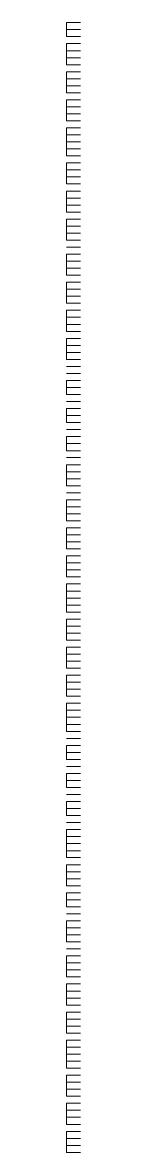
# Model space of a CAD drawing. Header units: inches. Extents: x 0.2 to 10.8, y 0.5 to 8.
# Drawn here: x 4.5133 to 4.5167, y 4.4667 to 4.735 of the extents above; entities that cross this region are included whole.
import ezdxf

# ---------------------------------------------------------------- set-up
doc = ezdxf.new("R2010")
doc.units = ezdxf.units.IN
doc.header["$MEASUREMENT"] = 0
doc.layers.add('PDF_Geometry', color=7, linetype='Continuous')

msp = doc.modelspace()

# ---------------------------------------------------------------- linework, layer by layer
at = {"layer": 'PDF_Geometry', "lineweight": 9}
for points in [[(4.51333, 4.735), (4.515, 4.735)], [(4.51333, 4.735), (4.51333, 4.73333)], [(4.51333, 4.735), (4.515, 4.735)], [(4.515, 4.735), (4.51667, 4.735)], [(4.515, 4.735), (4.51667, 4.735)], [(4.51333, 4.73333), (4.515, 4.73333)], [(4.51333, 4.73333), (4.51333, 4.73167)], [(4.51333, 4.73333), (4.515, 4.73333)], [(4.51333, 4.73167), (4.515, 4.73167)], [(4.51333, 4.73167), (4.515, 4.73167)], [(4.515, 4.73333), (4.51667, 4.73333)], [(4.515, 4.73333), (4.51667, 4.73333)], [(4.515, 4.73167), (4.51667, 4.73167)], [(4.515, 4.73167), (4.51667, 4.73167)], [(4.51333, 4.73), (4.515, 4.73)], [(4.51333, 4.73), (4.51333, 4.72833)], [(4.51333, 4.73), (4.515, 4.73)], [(4.51333, 4.72833), (4.515, 4.72833)], [(4.51333, 4.72833), (4.51333, 4.72667)], [(4.51333, 4.72833), (4.515, 4.72833)], [(4.515, 4.73), (4.51667, 4.73)], [(4.515, 4.73), (4.51667, 4.73)], [(4.515, 4.72833), (4.51667, 4.72833)], [(4.515, 4.72833), (4.51667, 4.72833)], [(4.51333, 4.72667), (4.515, 4.72667)], [(4.51333, 4.72667), (4.51333, 4.725)], [(4.51333, 4.72667), (4.515, 4.72667)], [(4.515, 4.72667), (4.51667, 4.72667)], [(4.515, 4.72667), (4.51667, 4.72667)], [(4.51333, 4.725), (4.515, 4.725)], [(4.51333, 4.725), (4.515, 4.725)], [(4.51333, 4.72333), (4.515, 4.72333)], [(4.51333, 4.72333), (4.51333, 4.72167)], [(4.51333, 4.72333), (4.515, 4.72333)], [(4.515, 4.725), (4.51667, 4.725)], [(4.515, 4.725), (4.51667, 4.725)], [(4.515, 4.72333), (4.51667, 4.72333)], [(4.515, 4.72333), (4.51667, 4.72333)], [(4.51333, 4.72167), (4.515, 4.72167)], [(4.51333, 4.72167), (4.51333, 4.72)], [(4.51333, 4.72167), (4.515, 4.72167)], [(4.51333, 4.72), (4.515, 4.72)], [(4.51333, 4.72), (4.51333, 4.71833)], [(4.51333, 4.72), (4.515, 4.72)], [(4.515, 4.72167), (4.51667, 4.72167)], [(4.515, 4.72167), (4.51667, 4.72167)], [(4.515, 4.72), (4.51667, 4.72)], [(4.515, 4.72), (4.51667, 4.72)], [(4.51333, 4.71833), (4.515, 4.71833)], [(4.51333, 4.71833), (4.515, 4.71833)], [(4.515, 4.71833), (4.51667, 4.71833)], [(4.515, 4.71833), (4.51667, 4.71833)], [(4.51333, 4.71667), (4.515, 4.71667)], [(4.51333, 4.71667), (4.51333, 4.715)], [(4.51333, 4.71667), (4.515, 4.71667)], [(4.51333, 4.715), (4.515, 4.715)], [(4.51333, 4.715), (4.51333, 4.71333)], [(4.51333, 4.715), (4.515, 4.715)], [(4.515, 4.71667), (4.51667, 4.71667)], [(4.515, 4.71667), (4.51667, 4.71667)], [(4.515, 4.715), (4.51667, 4.715)], [(4.515, 4.715), (4.51667, 4.715)], [(4.51333, 4.71333), (4.515, 4.71333)], [(4.51333, 4.71333), (4.51333, 4.71167)], [(4.51333, 4.71333), (4.515, 4.71333)], [(4.515, 4.71333), (4.51667, 4.71333)], [(4.515, 4.71333), (4.51667, 4.71333)], [(4.51333, 4.71167), (4.515, 4.71167)], [(4.51333, 4.71167), (4.515, 4.71167)], [(4.51333, 4.71), (4.515, 4.71)], [(4.51333, 4.71), (4.51333, 4.70833)], [(4.51333, 4.71), (4.515, 4.71)], [(4.515, 4.71167), (4.51667, 4.71167)], [(4.515, 4.71167), (4.51667, 4.71167)], [(4.515, 4.71), (4.51667, 4.71)], [(4.515, 4.71), (4.51667, 4.71)], [(4.51333, 4.70833), (4.515, 4.70833)], [(4.51333, 4.70833), (4.51333, 4.70667)], [(4.51333, 4.70833), (4.515, 4.70833)], [(4.51333, 4.70667), (4.515, 4.70667)], [(4.51333, 4.70667), (4.51333, 4.705)], [(4.51333, 4.70667), (4.515, 4.70667)], [(4.515, 4.70833), (4.51667, 4.70833)], [(4.515, 4.70833), (4.51667, 4.70833)], [(4.515, 4.70667), (4.51667, 4.70667)], [(4.515, 4.70667), (4.51667, 4.70667)], [(4.51333, 4.705), (4.515, 4.705)], [(4.51333, 4.705), (4.51333, 4.70333)], [(4.51333, 4.705), (4.515, 4.705)], [(4.515, 4.705), (4.51667, 4.705)], [(4.515, 4.705), (4.51667, 4.705)], [(4.51333, 4.70333), (4.515, 4.70333)], [(4.51333, 4.70333), (4.515, 4.70333)], [(4.51333, 4.70167), (4.515, 4.70167)], [(4.51333, 4.70167), (4.51333, 4.7)], [(4.51333, 4.70167), (4.515, 4.70167)], [(4.515, 4.70333), (4.51667, 4.70333)], [(4.515, 4.70333), (4.51667, 4.70333)], [(4.515, 4.70167), (4.51667, 4.70167)], [(4.515, 4.70167), (4.51667, 4.70167)], [(4.51333, 4.7), (4.515, 4.7)], [(4.51333, 4.7), (4.51333, 4.69833)], [(4.51333, 4.7), (4.515, 4.7)], [(4.515, 4.7), (4.51667, 4.7)], [(4.515, 4.7), (4.51667, 4.7)], [(4.51333, 4.69833), (4.515, 4.69833)], [(4.51333, 4.69833), (4.51333, 4.69667)], [(4.51333, 4.69833), (4.515, 4.69833)], [(4.51333, 4.69667), (4.515, 4.69667)], [(4.51333, 4.69667), (4.515, 4.69667)], [(4.515, 4.69833), (4.51667, 4.69833)], [(4.515, 4.69833), (4.51667, 4.69833)], [(4.515, 4.69667), (4.51667, 4.69667)], [(4.515, 4.69667), (4.51667, 4.69667)], [(4.51333, 4.695), (4.515, 4.695)], [(4.51333, 4.695), (4.51333, 4.69333)], [(4.51333, 4.695), (4.515, 4.695)], [(4.51333, 4.69333), (4.515, 4.69333)], [(4.51333, 4.69333), (4.51333, 4.69167)], [(4.51333, 4.69333), (4.515, 4.69333)], [(4.515, 4.695), (4.51667, 4.695)], [(4.515, 4.695), (4.51667, 4.695)], [(4.515, 4.69333), (4.51667, 4.69333)], [(4.515, 4.69333), (4.51667, 4.69333)], [(4.51333, 4.69167), (4.515, 4.69167)], [(4.51333, 4.69167), (4.51333, 4.69)], [(4.51333, 4.69167), (4.515, 4.69167)], [(4.515, 4.69167), (4.51667, 4.69167)], [(4.515, 4.69167), (4.51667, 4.69167)], [(4.51333, 4.69), (4.515, 4.69)], [(4.51333, 4.69), (4.515, 4.69)], [(4.51333, 4.68833), (4.515, 4.68833)], [(4.51333, 4.68833), (4.51333, 4.68667)], [(4.51333, 4.68833), (4.515, 4.68833)], [(4.515, 4.69), (4.51667, 4.69)], [(4.515, 4.69), (4.51667, 4.69)], [(4.515, 4.68833), (4.51667, 4.68833)], [(4.515, 4.68833), (4.51667, 4.68833)], [(4.51333, 4.68667), (4.515, 4.68667)], [(4.51333, 4.68667), (4.51333, 4.685)], [(4.51333, 4.68667), (4.515, 4.68667)], [(4.515, 4.68667), (4.51667, 4.68667)], [(4.515, 4.68667), (4.51667, 4.68667)], [(4.51333, 4.685), (4.515, 4.685)], [(4.51333, 4.685), (4.51333, 4.68333)], [(4.51333, 4.685), (4.515, 4.685)], [(4.51333, 4.68333), (4.515, 4.68333)], [(4.51333, 4.68333), (4.515, 4.68333)], [(4.51333, 4.68333), (4.515, 4.68333)], [(4.515, 4.685), (4.51667, 4.685)], [(4.515, 4.685), (4.51667, 4.685)], [(4.515, 4.68333), (4.51667, 4.68333)], [(4.515, 4.68333), (4.51667, 4.68333)], [(4.515, 4.68333), (4.51667, 4.68333)], [(4.51333, 4.68167), (4.515, 4.68167)], [(4.51333, 4.68167), (4.515, 4.68167)], [(4.51333, 4.68167), (4.515, 4.68167)], [(4.51333, 4.68), (4.515, 4.68)], [(4.51333, 4.68), (4.51333, 4.67833)], [(4.51333, 4.68), (4.515, 4.68)], [(4.515, 4.68167), (4.51667, 4.68167)], [(4.515, 4.68167), (4.51667, 4.68167)], [(4.515, 4.68167), (4.51667, 4.68167)], [(4.515, 4.68), (4.51667, 4.68)], [(4.515, 4.68), (4.51667, 4.68)], [(4.51333, 4.67833), (4.515, 4.67833)], [(4.51333, 4.67833), (4.51333, 4.67667)], [(4.51333, 4.67833), (4.515, 4.67833)], [(4.515, 4.67833), (4.51667, 4.67833)], [(4.515, 4.67833), (4.51667, 4.67833)], [(4.51333, 4.67667), (4.515, 4.67667)], [(4.51333, 4.67667), (4.51333, 4.675)], [(4.51333, 4.67667), (4.515, 4.67667)], [(4.51333, 4.675), (4.515, 4.675)], [(4.51333, 4.675), (4.515, 4.675)], [(4.515, 4.67667), (4.51667, 4.67667)], [(4.515, 4.67667), (4.51667, 4.67667)], [(4.515, 4.675), (4.51667, 4.675)], [(4.515, 4.675), (4.51667, 4.675)], [(4.51333, 4.67333), (4.515, 4.67333)], [(4.51333, 4.67333), (4.51333, 4.67167)], [(4.51333, 4.67333), (4.515, 4.67333)], [(4.515, 4.67333), (4.51667, 4.67333)], [(4.515, 4.67333), (4.51667, 4.67333)], [(4.51333, 4.67167), (4.515, 4.67167)], [(4.51333, 4.67167), (4.51333, 4.67)], [(4.51333, 4.67167), (4.515, 4.67167)], [(4.51333, 4.67), (4.515, 4.67)], [(4.51333, 4.67), (4.51333, 4.66833)], [(4.51333, 4.67), (4.515, 4.67)], [(4.515, 4.67167), (4.51667, 4.67167)], [(4.515, 4.67167), (4.51667, 4.67167)], [(4.515, 4.67), (4.51667, 4.67)], [(4.515, 4.67), (4.51667, 4.67)], [(4.51333, 4.66833), (4.515, 4.66833)], [(4.51333, 4.66833), (4.515, 4.66833)], [(4.51333, 4.66667), (4.515, 4.66667)], [(4.51333, 4.66667), (4.51333, 4.665)], [(4.51333, 4.66667), (4.515, 4.66667)], [(4.515, 4.66833), (4.51667, 4.66833)], [(4.515, 4.66833), (4.51667, 4.66833)], [(4.515, 4.66667), (4.51667, 4.66667)], [(4.515, 4.66667), (4.51667, 4.66667)], [(4.51333, 4.665), (4.515, 4.665)], [(4.51333, 4.665), (4.51333, 4.66333)], [(4.51333, 4.665), (4.515, 4.665)], [(4.515, 4.665), (4.51667, 4.665)], [(4.515, 4.665), (4.51667, 4.665)], [(4.51333, 4.66333), (4.515, 4.66333)], [(4.51333, 4.66333), (4.51333, 4.66167)], [(4.51333, 4.66333), (4.515, 4.66333)], [(4.51333, 4.66167), (4.515, 4.66167)], [(4.51333, 4.66167), (4.515, 4.66167)], [(4.515, 4.66333), (4.51667, 4.66333)], [(4.515, 4.66333), (4.51667, 4.66333)], [(4.515, 4.66167), (4.51667, 4.66167)], [(4.515, 4.66167), (4.51667, 4.66167)], [(4.51333, 4.66), (4.515, 4.66)], [(4.51333, 4.66), (4.51333, 4.65833)], [(4.51333, 4.66), (4.515, 4.66)], [(4.51333, 4.65833), (4.515, 4.65833)], [(4.51333, 4.65833), (4.51333, 4.65667)], [(4.51333, 4.65833), (4.515, 4.65833)], [(4.515, 4.66), (4.51667, 4.66)], [(4.515, 4.66), (4.51667, 4.66)], [(4.515, 4.65833), (4.51667, 4.65833)], [(4.515, 4.65833), (4.51667, 4.65833)], [(4.51333, 4.65667), (4.515, 4.65667)], [(4.51333, 4.65667), (4.51333, 4.655)], [(4.51333, 4.65667), (4.515, 4.65667)], [(4.515, 4.65667), (4.51667, 4.65667)], [(4.515, 4.65667), (4.51667, 4.65667)], [(4.51333, 4.655), (4.515, 4.655)], [(4.51333, 4.655), (4.515, 4.655)], [(4.51333, 4.655), (4.515, 4.655)], [(4.51333, 4.65333), (4.515, 4.65333)], [(4.51333, 4.65333), (4.515, 4.65333)], [(4.51333, 4.65333), (4.515, 4.65333)], [(4.51333, 4.65333), (4.515, 4.65333)], [(4.515, 4.655), (4.51667, 4.655)], [(4.515, 4.655), (4.51667, 4.655)], [(4.515, 4.655), (4.51667, 4.655)], [(4.515, 4.65333), (4.51667, 4.65333)], [(4.515, 4.65333), (4.51667, 4.65333)], [(4.515, 4.65333), (4.51667, 4.65333)], [(4.515, 4.65333), (4.51667, 4.65333)], [(4.51333, 4.65167), (4.515, 4.65167)], [(4.51333, 4.65167), (4.515, 4.65167)], [(4.51333, 4.65167), (4.515, 4.65167)], [(4.515, 4.65167), (4.51667, 4.65167)], [(4.515, 4.65167), (4.51667, 4.65167)], [(4.515, 4.65167), (4.51667, 4.65167)], [(4.51333, 4.65), (4.515, 4.65)], [(4.51333, 4.65), (4.51333, 4.64833)], [(4.51333, 4.65), (4.515, 4.65)], [(4.51333, 4.64833), (4.515, 4.64833)], [(4.51333, 4.64833), (4.51333, 4.64667)], [(4.51333, 4.64833), (4.515, 4.64833)], [(4.515, 4.65), (4.51667, 4.65)], [(4.515, 4.65), (4.51667, 4.65)], [(4.515, 4.64833), (4.51667, 4.64833)], [(4.515, 4.64833), (4.51667, 4.64833)], [(4.51333, 4.64667), (4.515, 4.64667)], [(4.51333, 4.64667), (4.515, 4.64667)], [(4.51333, 4.64667), (4.515, 4.64667)], [(4.51333, 4.645), (4.515, 4.645)], [(4.51333, 4.645), (4.515, 4.645)], [(4.51333, 4.645), (4.515, 4.645)], [(4.515, 4.64667), (4.51667, 4.64667)], [(4.515, 4.64667), (4.51667, 4.64667)], [(4.515, 4.64667), (4.51667, 4.64667)], [(4.515, 4.645), (4.51667, 4.645)], [(4.515, 4.645), (4.51667, 4.645)], [(4.515, 4.645), (4.51667, 4.645)], [(4.51333, 4.64333), (4.515, 4.64333)], [(4.51333, 4.64333), (4.51333, 4.64167)], [(4.51333, 4.64333), (4.515, 4.64333)], [(4.515, 4.64333), (4.51667, 4.64333)], [(4.515, 4.64333), (4.51667, 4.64333)], [(4.51333, 4.64167), (4.515, 4.64167)], [(4.51333, 4.64167), (4.51333, 4.64)], [(4.51333, 4.64167), (4.515, 4.64167)], [(4.51333, 4.64), (4.515, 4.64)], [(4.51333, 4.64), (4.515, 4.64)], [(4.51333, 4.64), (4.515, 4.64)], [(4.515, 4.64167), (4.51667, 4.64167)], [(4.515, 4.64167), (4.51667, 4.64167)], [(4.515, 4.64), (4.51667, 4.64)], [(4.515, 4.64), (4.51667, 4.64)], [(4.515, 4.64), (4.51667, 4.64)], [(4.51333, 4.63833), (4.515, 4.63833)], [(4.51333, 4.63833), (4.515, 4.63833)], [(4.51333, 4.63833), (4.515, 4.63833)], [(4.515, 4.63833), (4.51667, 4.63833)], [(4.515, 4.63833), (4.51667, 4.63833)], [(4.515, 4.63833), (4.51667, 4.63833)], [(4.51333, 4.63667), (4.515, 4.63667)], [(4.51333, 4.63667), (4.51333, 4.635)], [(4.51333, 4.63667), (4.515, 4.63667)], [(4.51333, 4.635), (4.515, 4.635)], [(4.51333, 4.635), (4.51333, 4.63333)], [(4.51333, 4.635), (4.515, 4.635)], [(4.515, 4.63667), (4.51667, 4.63667)], [(4.515, 4.63667), (4.51667, 4.63667)], [(4.515, 4.635), (4.51667, 4.635)], [(4.515, 4.635), (4.51667, 4.635)], [(4.51333, 4.63333), (4.515, 4.63333)], [(4.51333, 4.63333), (4.515, 4.63333)], [(4.51333, 4.63333), (4.515, 4.63333)], [(4.51333, 4.63167), (4.515, 4.63167)], [(4.51333, 4.63167), (4.515, 4.63167)], [(4.51333, 4.63167), (4.515, 4.63167)], [(4.515, 4.63333), (4.51667, 4.63333)], [(4.515, 4.63333), (4.51667, 4.63333)], [(4.515, 4.63333), (4.51667, 4.63333)], [(4.515, 4.63167), (4.51667, 4.63167)], [(4.515, 4.63167), (4.51667, 4.63167)], [(4.515, 4.63167), (4.51667, 4.63167)], [(4.51333, 4.63), (4.515, 4.63)], [(4.51333, 4.63), (4.51333, 4.62833)], [(4.51333, 4.63), (4.515, 4.63)], [(4.515, 4.63), (4.51667, 4.63)], [(4.515, 4.63), (4.51667, 4.63)], [(4.51333, 4.62833), (4.515, 4.62833)], [(4.51333, 4.62833), (4.51333, 4.62667)], [(4.51333, 4.62833), (4.515, 4.62833)], [(4.51333, 4.62667), (4.515, 4.62667)], [(4.51333, 4.62667), (4.51333, 4.625)], [(4.51333, 4.62667), (4.515, 4.62667)], [(4.515, 4.62833), (4.51667, 4.62833)], [(4.515, 4.62833), (4.51667, 4.62833)], [(4.515, 4.62667), (4.51667, 4.62667)], [(4.515, 4.62667), (4.51667, 4.62667)], [(4.51333, 4.625), (4.515, 4.625)], [(4.51333, 4.625), (4.515, 4.625)], [(4.51333, 4.625), (4.515, 4.625)], [(4.515, 4.625), (4.51667, 4.625)], [(4.515, 4.625), (4.51667, 4.625)], [(4.515, 4.625), (4.51667, 4.625)], [(4.51333, 4.62333), (4.515, 4.62333)], [(4.51333, 4.62333), (4.515, 4.62333)], [(4.51333, 4.62333), (4.515, 4.62333)], [(4.51333, 4.62167), (4.515, 4.62167)], [(4.51333, 4.62167), (4.51333, 4.62)], [(4.51333, 4.62167), (4.515, 4.62167)], [(4.515, 4.62333), (4.51667, 4.62333)], [(4.515, 4.62333), (4.51667, 4.62333)], [(4.515, 4.62333), (4.51667, 4.62333)], [(4.515, 4.62167), (4.51667, 4.62167)], [(4.515, 4.62167), (4.51667, 4.62167)], [(4.51333, 4.62), (4.515, 4.62)], [(4.51333, 4.62), (4.51333, 4.61833)], [(4.51333, 4.62), (4.515, 4.62)], [(4.51333, 4.61833), (4.515, 4.61833)], [(4.51333, 4.61833), (4.51333, 4.61667)], [(4.51333, 4.61833), (4.515, 4.61833)], [(4.515, 4.62), (4.51667, 4.62)], [(4.515, 4.62), (4.51667, 4.62)], [(4.515, 4.61833), (4.51667, 4.61833)], [(4.515, 4.61833), (4.51667, 4.61833)], [(4.51333, 4.61667), (4.515, 4.61667)], [(4.51333, 4.61667), (4.515, 4.61667)], [(4.515, 4.61667), (4.51667, 4.61667)], [(4.515, 4.61667), (4.51667, 4.61667)], [(4.51333, 4.615), (4.515, 4.615)], [(4.51333, 4.615), (4.51333, 4.61333)], [(4.51333, 4.615), (4.515, 4.615)], [(4.51333, 4.61333), (4.515, 4.61333)], [(4.51333, 4.61333), (4.51333, 4.61167)], [(4.51333, 4.61333), (4.515, 4.61333)], [(4.515, 4.615), (4.51667, 4.615)], [(4.515, 4.615), (4.51667, 4.615)], [(4.515, 4.61333), (4.51667, 4.61333)], [(4.515, 4.61333), (4.51667, 4.61333)], [(4.51333, 4.61167), (4.515, 4.61167)], [(4.51333, 4.61167), (4.51333, 4.61)], [(4.51333, 4.61167), (4.515, 4.61167)], [(4.51333, 4.61), (4.515, 4.61)], [(4.51333, 4.61), (4.515, 4.61)], [(4.515, 4.61167), (4.51667, 4.61167)], [(4.515, 4.61167), (4.51667, 4.61167)], [(4.515, 4.61), (4.51667, 4.61)], [(4.515, 4.61), (4.51667, 4.61)], [(4.51333, 4.60833), (4.515, 4.60833)], [(4.51333, 4.60833), (4.51333, 4.60667)], [(4.51333, 4.60833), (4.515, 4.60833)], [(4.515, 4.60833), (4.51667, 4.60833)], [(4.515, 4.60833), (4.51667, 4.60833)], [(4.51333, 4.60667), (4.515, 4.60667)], [(4.51333, 4.60667), (4.51333, 4.605)], [(4.51333, 4.60667), (4.515, 4.60667)], [(4.51333, 4.605), (4.515, 4.605)], [(4.51333, 4.605), (4.51333, 4.60333)], [(4.51333, 4.605), (4.515, 4.605)], [(4.515, 4.60667), (4.51667, 4.60667)], [(4.515, 4.60667), (4.51667, 4.60667)], [(4.515, 4.605), (4.51667, 4.605)], [(4.515, 4.605), (4.51667, 4.605)], [(4.51333, 4.60333), (4.515, 4.60333)], [(4.51333, 4.60333), (4.515, 4.60333)], [(4.515, 4.60333), (4.51667, 4.60333)], [(4.515, 4.60333), (4.51667, 4.60333)], [(4.51333, 4.60167), (4.515, 4.60167)], [(4.51333, 4.60167), (4.51333, 4.6)], [(4.51333, 4.60167), (4.515, 4.60167)], [(4.51333, 4.6), (4.515, 4.6)], [(4.51333, 4.6), (4.51333, 4.59833)], [(4.51333, 4.6), (4.515, 4.6)], [(4.515, 4.60167), (4.51667, 4.60167)], [(4.515, 4.60167), (4.51667, 4.60167)], [(4.515, 4.6), (4.51667, 4.6)], [(4.515, 4.6), (4.51667, 4.6)], [(4.51333, 4.59833), (4.515, 4.59833)], [(4.51333, 4.59833), (4.51333, 4.59667)], [(4.51333, 4.59833), (4.515, 4.59833)], [(4.51333, 4.59667), (4.515, 4.59667)], [(4.51333, 4.59667), (4.51333, 4.595)], [(4.51333, 4.59667), (4.515, 4.59667)], [(4.515, 4.59833), (4.51667, 4.59833)], [(4.515, 4.59833), (4.51667, 4.59833)], [(4.515, 4.59667), (4.51667, 4.59667)], [(4.515, 4.59667), (4.51667, 4.59667)], [(4.51333, 4.595), (4.515, 4.595)], [(4.51333, 4.595), (4.515, 4.595)], [(4.515, 4.595), (4.51667, 4.595)], [(4.515, 4.595), (4.51667, 4.595)], [(4.51333, 4.59333), (4.515, 4.59333)], [(4.51333, 4.59333), (4.51333, 4.59167)], [(4.51333, 4.59333), (4.515, 4.59333)], [(4.51333, 4.59167), (4.515, 4.59167)], [(4.51333, 4.59167), (4.51333, 4.59)], [(4.51333, 4.59167), (4.515, 4.59167)], [(4.515, 4.59333), (4.51667, 4.59333)], [(4.515, 4.59333), (4.51667, 4.59333)], [(4.515, 4.59167), (4.51667, 4.59167)], [(4.515, 4.59167), (4.51667, 4.59167)], [(4.51333, 4.59), (4.515, 4.59)], [(4.51333, 4.59), (4.51333, 4.58833)], [(4.51333, 4.59), (4.515, 4.59)], [(4.515, 4.59), (4.51667, 4.59)], [(4.515, 4.59), (4.51667, 4.59)], [(4.51333, 4.58833), (4.515, 4.58833)], [(4.51333, 4.58833), (4.515, 4.58833)], [(4.51333, 4.58667), (4.515, 4.58667)], [(4.51333, 4.58667), (4.51333, 4.585)], [(4.51333, 4.58667), (4.515, 4.58667)], [(4.515, 4.58833), (4.51667, 4.58833)], [(4.515, 4.58833), (4.51667, 4.58833)], [(4.515, 4.58667), (4.51667, 4.58667)], [(4.515, 4.58667), (4.51667, 4.58667)], [(4.51333, 4.585), (4.515, 4.585)], [(4.51333, 4.585), (4.51333, 4.58333)], [(4.51333, 4.585), (4.515, 4.585)], [(4.51333, 4.58333), (4.515, 4.58333)], [(4.51333, 4.58333), (4.51333, 4.58167)], [(4.51333, 4.58333), (4.515, 4.58333)], [(4.515, 4.585), (4.51667, 4.585)], [(4.515, 4.585), (4.51667, 4.585)], [(4.515, 4.58333), (4.51667, 4.58333)], [(4.515, 4.58333), (4.51667, 4.58333)], [(4.51333, 4.58167), (4.515, 4.58167)], [(4.51333, 4.58167), (4.515, 4.58167)], [(4.515, 4.58167), (4.51667, 4.58167)], [(4.515, 4.58167), (4.51667, 4.58167)], [(4.51333, 4.58), (4.515, 4.58)], [(4.51333, 4.58), (4.51333, 4.57833)], [(4.51333, 4.58), (4.515, 4.58)], [(4.51333, 4.57833), (4.515, 4.57833)], [(4.51333, 4.57833), (4.51333, 4.57667)], [(4.51333, 4.57833), (4.515, 4.57833)], [(4.515, 4.58), (4.51667, 4.58)], [(4.515, 4.58), (4.51667, 4.58)], [(4.515, 4.57833), (4.51667, 4.57833)], [(4.515, 4.57833), (4.51667, 4.57833)], [(4.51333, 4.57667), (4.515, 4.57667)], [(4.51333, 4.57667), (4.51333, 4.575)], [(4.51333, 4.57667), (4.515, 4.57667)], [(4.515, 4.57667), (4.51667, 4.57667)], [(4.515, 4.57667), (4.51667, 4.57667)], [(4.51333, 4.575), (4.515, 4.575)], [(4.51333, 4.575), (4.515, 4.575)], [(4.51333, 4.57333), (4.515, 4.57333)], [(4.51333, 4.57333), (4.51333, 4.57167)], [(4.51333, 4.57333), (4.515, 4.57333)], [(4.515, 4.575), (4.51667, 4.575)], [(4.515, 4.575), (4.51667, 4.575)], [(4.515, 4.57333), (4.51667, 4.57333)], [(4.515, 4.57333), (4.51667, 4.57333)], [(4.51333, 4.57167), (4.515, 4.57167)], [(4.51333, 4.57167), (4.51333, 4.57)], [(4.51333, 4.57167), (4.515, 4.57167)], [(4.51333, 4.57), (4.515, 4.57)], [(4.51333, 4.57), (4.51333, 4.56833)], [(4.51333, 4.57), (4.515, 4.57)], [(4.515, 4.57167), (4.51667, 4.57167)], [(4.515, 4.57167), (4.51667, 4.57167)], [(4.515, 4.57), (4.51667, 4.57)], [(4.515, 4.57), (4.51667, 4.57)], [(4.51333, 4.56833), (4.515, 4.56833)], [(4.51333, 4.56833), (4.51333, 4.56667)], [(4.51333, 4.56833), (4.515, 4.56833)], [(4.515, 4.56833), (4.51667, 4.56833)], [(4.515, 4.56833), (4.51667, 4.56833)], [(4.51333, 4.56667), (4.515, 4.56667)], [(4.51333, 4.56667), (4.515, 4.56667)], [(4.51333, 4.56667), (4.515, 4.56667)], [(4.51333, 4.565), (4.515, 4.565)], [(4.51333, 4.565), (4.515, 4.565)], [(4.51333, 4.565), (4.515, 4.565)], [(4.515, 4.56667), (4.51667, 4.56667)], [(4.515, 4.56667), (4.51667, 4.56667)], [(4.515, 4.56667), (4.51667, 4.56667)], [(4.515, 4.565), (4.51667, 4.565)], [(4.515, 4.565), (4.51667, 4.565)], [(4.515, 4.565), (4.51667, 4.565)], [(4.51333, 4.56333), (4.515, 4.56333)], [(4.51333, 4.56333), (4.51333, 4.56167)], [(4.51333, 4.56333), (4.515, 4.56333)], [(4.515, 4.56333), (4.51667, 4.56333)], [(4.515, 4.56333), (4.51667, 4.56333)], [(4.51333, 4.56167), (4.515, 4.56167)], [(4.51333, 4.56167), (4.51333, 4.56)], [(4.51333, 4.56167), (4.515, 4.56167)], [(4.51333, 4.56), (4.515, 4.56)], [(4.51333, 4.56), (4.515, 4.56)], [(4.51333, 4.56), (4.515, 4.56)], [(4.515, 4.56167), (4.51667, 4.56167)], [(4.515, 4.56167), (4.51667, 4.56167)], [(4.515, 4.56), (4.51667, 4.56)], [(4.515, 4.56), (4.51667, 4.56)], [(4.515, 4.56), (4.51667, 4.56)], [(4.51333, 4.55833), (4.515, 4.55833)], [(4.51333, 4.55833), (4.515, 4.55833)], [(4.51333, 4.55833), (4.515, 4.55833)], [(4.51333, 4.55667), (4.515, 4.55667)], [(4.51333, 4.55667), (4.51333, 4.555)], [(4.51333, 4.55667), (4.515, 4.55667)], [(4.515, 4.55833), (4.51667, 4.55833)], [(4.515, 4.55833), (4.51667, 4.55833)], [(4.515, 4.55833), (4.51667, 4.55833)], [(4.515, 4.55667), (4.51667, 4.55667)], [(4.515, 4.55667), (4.51667, 4.55667)], [(4.51333, 4.555), (4.515, 4.555)], [(4.51333, 4.555), (4.51333, 4.55333)], [(4.51333, 4.555), (4.515, 4.555)], [(4.515, 4.555), (4.51667, 4.555)], [(4.515, 4.555), (4.51667, 4.555)], [(4.51333, 4.55333), (4.515, 4.55333)], [(4.51333, 4.55333), (4.515, 4.55333)], [(4.51333, 4.55333), (4.515, 4.55333)], [(4.51333, 4.55167), (4.515, 4.55167)], [(4.51333, 4.55167), (4.515, 4.55167)], [(4.51333, 4.55167), (4.515, 4.55167)], [(4.515, 4.55333), (4.51667, 4.55333)], [(4.515, 4.55333), (4.51667, 4.55333)], [(4.515, 4.55333), (4.51667, 4.55333)], [(4.515, 4.55167), (4.51667, 4.55167)], [(4.515, 4.55167), (4.51667, 4.55167)], [(4.515, 4.55167), (4.51667, 4.55167)], [(4.51333, 4.55), (4.515, 4.55)], [(4.51333, 4.55), (4.51333, 4.54833)], [(4.51333, 4.55), (4.515, 4.55)], [(4.51333, 4.54833), (4.515, 4.54833)], [(4.51333, 4.54833), (4.51333, 4.54667)], [(4.51333, 4.54833), (4.515, 4.54833)], [(4.515, 4.55), (4.51667, 4.55)], [(4.515, 4.55), (4.51667, 4.55)], [(4.515, 4.54833), (4.51667, 4.54833)], [(4.515, 4.54833), (4.51667, 4.54833)], [(4.51333, 4.54667), (4.515, 4.54667)], [(4.51333, 4.54667), (4.515, 4.54667)], [(4.51333, 4.54667), (4.515, 4.54667)], [(4.515, 4.54667), (4.51667, 4.54667)], [(4.515, 4.54667), (4.51667, 4.54667)], [(4.515, 4.54667), (4.51667, 4.54667)], [(4.51333, 4.545), (4.515, 4.545)], [(4.51333, 4.545), (4.515, 4.545)], [(4.51333, 4.545), (4.515, 4.545)], [(4.51333, 4.54333), (4.515, 4.54333)], [(4.51333, 4.54333), (4.51333, 4.54167)], [(4.51333, 4.54333), (4.515, 4.54333)], [(4.515, 4.545), (4.51667, 4.545)], [(4.515, 4.545), (4.51667, 4.545)], [(4.515, 4.545), (4.51667, 4.545)], [(4.515, 4.54333), (4.51667, 4.54333)], [(4.515, 4.54333), (4.51667, 4.54333)], [(4.51333, 4.54167), (4.515, 4.54167)], [(4.51333, 4.54167), (4.51333, 4.54)], [(4.51333, 4.54167), (4.515, 4.54167)], [(4.515, 4.54167), (4.51667, 4.54167)], [(4.515, 4.54167), (4.51667, 4.54167)], [(4.51333, 4.54), (4.515, 4.54)], [(4.51333, 4.54), (4.51333, 4.53833)], [(4.51333, 4.54), (4.515, 4.54)], [(4.51333, 4.53833), (4.515, 4.53833)], [(4.51333, 4.53833), (4.51333, 4.53667)], [(4.51333, 4.53833), (4.515, 4.53833)], [(4.515, 4.54), (4.51667, 4.54)], [(4.515, 4.54), (4.51667, 4.54)], [(4.515, 4.53833), (4.51667, 4.53833)], [(4.515, 4.53833), (4.51667, 4.53833)], [(4.51333, 4.53667), (4.515, 4.53667)], [(4.51333, 4.53667), (4.515, 4.53667)], [(4.51333, 4.535), (4.515, 4.535)], [(4.51333, 4.535), (4.51333, 4.53333)], [(4.51333, 4.535), (4.515, 4.535)], [(4.515, 4.53667), (4.51667, 4.53667)], [(4.515, 4.53667), (4.51667, 4.53667)], [(4.515, 4.535), (4.51667, 4.535)], [(4.515, 4.535), (4.51667, 4.535)], [(4.51333, 4.53333), (4.515, 4.53333)], [(4.51333, 4.53333), (4.51333, 4.53167)], [(4.51333, 4.53333), (4.515, 4.53333)], [(4.515, 4.53333), (4.51667, 4.53333)], [(4.515, 4.53333), (4.51667, 4.53333)], [(4.51333, 4.53167), (4.515, 4.53167)], [(4.51333, 4.53167), (4.51333, 4.53)], [(4.51333, 4.53167), (4.515, 4.53167)], [(4.51333, 4.53), (4.515, 4.53)], [(4.51333, 4.53), (4.515, 4.53)], [(4.515, 4.53167), (4.51667, 4.53167)], [(4.515, 4.53167), (4.51667, 4.53167)], [(4.515, 4.53), (4.51667, 4.53)], [(4.515, 4.53), (4.51667, 4.53)], [(4.51333, 4.52833), (4.515, 4.52833)], [(4.51333, 4.52833), (4.51333, 4.52667)], [(4.51333, 4.52833), (4.515, 4.52833)], [(4.515, 4.52833), (4.51667, 4.52833)], [(4.515, 4.52833), (4.51667, 4.52833)], [(4.51333, 4.52667), (4.515, 4.52667)], [(4.51333, 4.52667), (4.51333, 4.525)], [(4.51333, 4.52667), (4.515, 4.52667)], [(4.51333, 4.525), (4.515, 4.525)], [(4.51333, 4.525), (4.515, 4.525)], [(4.51333, 4.525), (4.515, 4.525)], [(4.515, 4.52667), (4.51667, 4.52667)], [(4.515, 4.52667), (4.51667, 4.52667)], [(4.515, 4.525), (4.51667, 4.525)], [(4.515, 4.525), (4.51667, 4.525)], [(4.515, 4.525), (4.51667, 4.525)], [(4.51333, 4.52333), (4.515, 4.52333)], [(4.51333, 4.52333), (4.515, 4.52333)], [(4.51333, 4.52333), (4.515, 4.52333)], [(4.51333, 4.52167), (4.515, 4.52167)], [(4.51333, 4.52167), (4.51333, 4.52)], [(4.51333, 4.52167), (4.515, 4.52167)], [(4.515, 4.52333), (4.51667, 4.52333)], [(4.515, 4.52333), (4.51667, 4.52333)], [(4.515, 4.52333), (4.51667, 4.52333)], [(4.515, 4.52167), (4.51667, 4.52167)], [(4.515, 4.52167), (4.51667, 4.52167)], [(4.51333, 4.52), (4.515, 4.52)], [(4.51333, 4.52), (4.51333, 4.51833)], [(4.51333, 4.52), (4.515, 4.52)], [(4.515, 4.52), (4.51667, 4.52)], [(4.515, 4.52), (4.51667, 4.52)], [(4.51333, 4.51833), (4.515, 4.51833)], [(4.51333, 4.51833), (4.51333, 4.51667)], [(4.51333, 4.51833), (4.515, 4.51833)], [(4.51333, 4.51667), (4.515, 4.51667)], [(4.51333, 4.51667), (4.515, 4.51667)], [(4.51333, 4.51667), (4.515, 4.51667)], [(4.515, 4.51833), (4.51667, 4.51833)], [(4.515, 4.51833), (4.51667, 4.51833)], [(4.515, 4.51667), (4.51667, 4.51667)], [(4.515, 4.51667), (4.51667, 4.51667)], [(4.515, 4.51667), (4.51667, 4.51667)], [(4.51333, 4.515), (4.515, 4.515)], [(4.51333, 4.515), (4.515, 4.515)], [(4.51333, 4.515), (4.515, 4.515)], [(4.515, 4.515), (4.51667, 4.515)], [(4.515, 4.515), (4.51667, 4.515)], [(4.515, 4.515), (4.51667, 4.515)], [(4.51333, 4.51333), (4.515, 4.51333)], [(4.51333, 4.51333), (4.51333, 4.51167)], [(4.51333, 4.51333), (4.515, 4.51333)], [(4.51333, 4.51167), (4.515, 4.51167)], [(4.51333, 4.51167), (4.51333, 4.51)], [(4.51333, 4.51167), (4.515, 4.51167)], [(4.515, 4.51333), (4.51667, 4.51333)], [(4.515, 4.51333), (4.51667, 4.51333)], [(4.515, 4.51167), (4.51667, 4.51167)], [(4.515, 4.51167), (4.51667, 4.51167)], [(4.51333, 4.51), (4.515, 4.51)], [(4.51333, 4.51), (4.51333, 4.50833)], [(4.51333, 4.51), (4.515, 4.51)], [(4.51333, 4.50833), (4.515, 4.50833)], [(4.51333, 4.50833), (4.515, 4.50833)], [(4.515, 4.51), (4.51667, 4.51)], [(4.515, 4.51), (4.51667, 4.51)], [(4.515, 4.50833), (4.51667, 4.50833)], [(4.515, 4.50833), (4.51667, 4.50833)], [(4.51333, 4.50667), (4.515, 4.50667)], [(4.51333, 4.50667), (4.51333, 4.505)], [(4.51333, 4.50667), (4.515, 4.50667)], [(4.515, 4.50667), (4.51667, 4.50667)], [(4.515, 4.50667), (4.51667, 4.50667)], [(4.51333, 4.505), (4.515, 4.505)], [(4.51333, 4.505), (4.51333, 4.50333)], [(4.51333, 4.505), (4.515, 4.505)], [(4.51333, 4.50333), (4.515, 4.50333)], [(4.51333, 4.50333), (4.51333, 4.50167)], [(4.51333, 4.50333), (4.515, 4.50333)], [(4.515, 4.505), (4.51667, 4.505)], [(4.515, 4.505), (4.51667, 4.505)], [(4.515, 4.50333), (4.51667, 4.50333)], [(4.515, 4.50333), (4.51667, 4.50333)], [(4.51333, 4.50167), (4.515, 4.50167)], [(4.51333, 4.50167), (4.515, 4.50167)], [(4.51333, 4.5), (4.515, 4.5)], [(4.51333, 4.5), (4.51333, 4.49833)], [(4.51333, 4.5), (4.515, 4.5)], [(4.515, 4.50167), (4.51667, 4.50167)], [(4.515, 4.50167), (4.51667, 4.50167)], [(4.515, 4.5), (4.51667, 4.5)], [(4.515, 4.5), (4.51667, 4.5)], [(4.51333, 4.49833), (4.515, 4.49833)], [(4.51333, 4.49833), (4.51333, 4.49667)], [(4.51333, 4.49833), (4.515, 4.49833)], [(4.515, 4.49833), (4.51667, 4.49833)], [(4.515, 4.49833), (4.51667, 4.49833)], [(4.51333, 4.49667), (4.515, 4.49667)], [(4.51333, 4.49667), (4.51333, 4.495)], [(4.51333, 4.49667), (4.515, 4.49667)], [(4.51333, 4.495), (4.515, 4.495)], [(4.51333, 4.495), (4.515, 4.495)], [(4.515, 4.49667), (4.51667, 4.49667)], [(4.515, 4.49667), (4.51667, 4.49667)], [(4.515, 4.495), (4.51667, 4.495)], [(4.515, 4.495), (4.51667, 4.495)], [(4.51333, 4.49333), (4.515, 4.49333)], [(4.51333, 4.49333), (4.51333, 4.49167)], [(4.51333, 4.49333), (4.515, 4.49333)], [(4.515, 4.49333), (4.51667, 4.49333)], [(4.515, 4.49333), (4.51667, 4.49333)], [(4.51333, 4.49167), (4.515, 4.49167)], [(4.51333, 4.49167), (4.51333, 4.49)], [(4.51333, 4.49167), (4.515, 4.49167)], [(4.51333, 4.49), (4.515, 4.49)], [(4.51333, 4.49), (4.51333, 4.48833)], [(4.51333, 4.49), (4.515, 4.49)], [(4.515, 4.49167), (4.51667, 4.49167)], [(4.515, 4.49167), (4.51667, 4.49167)], [(4.515, 4.49), (4.51667, 4.49)], [(4.515, 4.49), (4.51667, 4.49)], [(4.51333, 4.48833), (4.515, 4.48833)], [(4.51333, 4.48833), (4.51333, 4.48667)], [(4.51333, 4.48833), (4.515, 4.48833)], [(4.51333, 4.48667), (4.515, 4.48667)], [(4.51333, 4.48667), (4.515, 4.48667)], [(4.515, 4.48833), (4.51667, 4.48833)], [(4.515, 4.48833), (4.51667, 4.48833)], [(4.515, 4.48667), (4.51667, 4.48667)], [(4.515, 4.48667), (4.51667, 4.48667)], [(4.51333, 4.485), (4.515, 4.485)], [(4.51333, 4.485), (4.51333, 4.48333)], [(4.51333, 4.485), (4.515, 4.485)], [(4.515, 4.485), (4.51667, 4.485)], [(4.515, 4.485), (4.51667, 4.485)], [(4.51333, 4.48333), (4.515, 4.48333)], [(4.51333, 4.48333), (4.51333, 4.48167)], [(4.51333, 4.48333), (4.515, 4.48333)], [(4.51333, 4.48167), (4.515, 4.48167)], [(4.51333, 4.48167), (4.51333, 4.48)], [(4.51333, 4.48167), (4.515, 4.48167)], [(4.515, 4.48333), (4.51667, 4.48333)], [(4.515, 4.48333), (4.51667, 4.48333)], [(4.515, 4.48167), (4.51667, 4.48167)], [(4.515, 4.48167), (4.51667, 4.48167)], [(4.51333, 4.48), (4.515, 4.48)], [(4.51333, 4.48), (4.515, 4.48)], [(4.515, 4.48), (4.51667, 4.48)], [(4.515, 4.48), (4.51667, 4.48)], [(4.51333, 4.47833), (4.515, 4.47833)], [(4.51333, 4.47833), (4.51333, 4.47667)], [(4.51333, 4.47833), (4.515, 4.47833)], [(4.51333, 4.47667), (4.515, 4.47667)], [(4.51333, 4.47667), (4.51333, 4.475)], [(4.51333, 4.47667), (4.515, 4.47667)], [(4.515, 4.47833), (4.51667, 4.47833)], [(4.515, 4.47833), (4.51667, 4.47833)], [(4.515, 4.47667), (4.51667, 4.47667)], [(4.515, 4.47667), (4.51667, 4.47667)], [(4.51333, 4.475), (4.515, 4.475)], [(4.51333, 4.475), (4.51333, 4.47333)], [(4.51333, 4.475), (4.515, 4.475)], [(4.51333, 4.47333), (4.515, 4.47333)], [(4.51333, 4.47333), (4.515, 4.47333)], [(4.515, 4.475), (4.51667, 4.475)], [(4.515, 4.475), (4.51667, 4.475)], [(4.515, 4.47333), (4.51667, 4.47333)], [(4.515, 4.47333), (4.51667, 4.47333)], [(4.51333, 4.47167), (4.515, 4.47167)], [(4.51333, 4.47167), (4.51333, 4.47)], [(4.51333, 4.47167), (4.515, 4.47167)], [(4.515, 4.47167), (4.51667, 4.47167)], [(4.515, 4.47167), (4.51667, 4.47167)], [(4.51333, 4.47), (4.515, 4.47)], [(4.51333, 4.47), (4.51333, 4.46833)], [(4.51333, 4.47), (4.515, 4.47)], [(4.51333, 4.46833), (4.515, 4.46833)], [(4.51333, 4.46833), (4.51333, 4.46667)], [(4.51333, 4.46833), (4.515, 4.46833)], [(4.515, 4.47), (4.51667, 4.47)], [(4.515, 4.47), (4.51667, 4.47)], [(4.515, 4.46833), (4.51667, 4.46833)], [(4.515, 4.46833), (4.51667, 4.46833)], [(4.51333, 4.46667), (4.515, 4.46667)], [(4.51333, 4.46667), (4.515, 4.46667)], [(4.515, 4.46667), (4.51667, 4.46667)], [(4.515, 4.46667), (4.51667, 4.46667)]]:
    msp.add_lwpolyline(points, dxfattribs=at)

doc.saveas('drawing.dxf')
